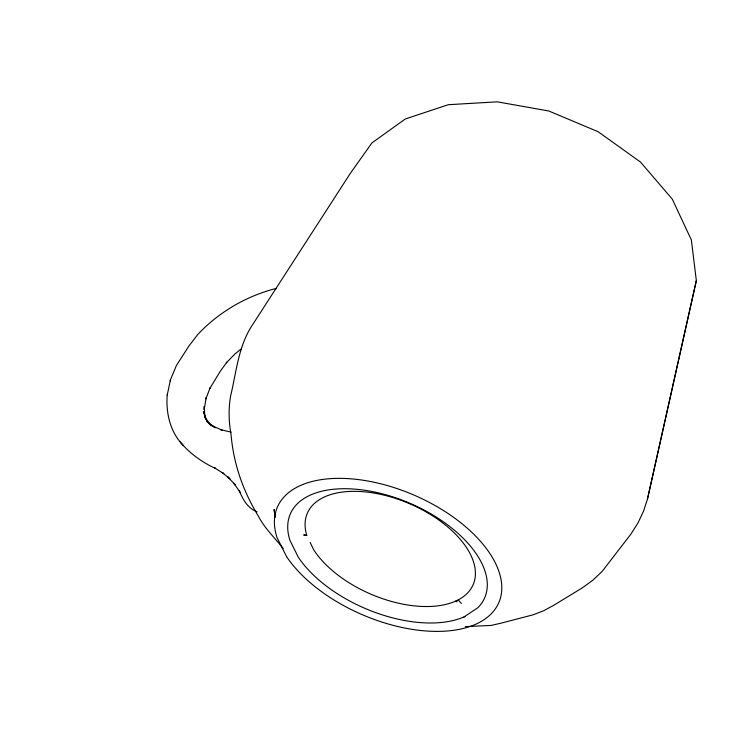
<?xml version="1.0" encoding="UTF-8"?>
<svg xmlns="http://www.w3.org/2000/svg" width="733" height="733" viewBox="0 0 733 733"><rect width="100%" height="100%" fill="white"/><g stroke="black" fill="none" stroke-linecap="round" stroke-linejoin="round"><path stroke-width="1.1" d="M465.263 626.623L491.119 625.432L500.612 623.27L532.763 614.914L543.721 610.745L553.836 605.22L582.24 587.93L592.731 580.307L601.995 571.584L630.884 534.137L637.994 522.913L643.537 511.13L647.505 498.907L696.341 280.574L691.356 239.938L672.271 199.11L640.505 162.066L598.091 131.693L548.806 110.995L497.286 101.832L448.294 104.709L405.248 119.003L371.878 142.962L350.484 173.125L250.97 327.211C238.133 348.12 236.145 373.124 230.51 396.461C228.467 409.014 228.714 421.814 231.014 434.312C233.635 464.475 243.09 491.037 258.758 516.838C264.961 528.768 275.003 537.985 283.167 548.522M276.268 288.417C246.343 295.967 218.526 312.24 197.47 334.834L188.867 346.095L176.424 365.465L170.477 379.712L167.206 395.16C165.878 412.248 169.854 430.839 181.711 443.722M170.203 380.977L170.477 379.712M167.206 395.16L167.5 393.777M647.505 498.907L696.341 280.574M241.12 349.009L235.073 353.856L226.332 362.798L226.799 362.285L220.34 371.155L209.611 388.856L210.059 387.922L205.909 398.88L206.211 397.643L204.168 409.536L204.232 406.403L204.938 417.416M463.989 616.939L477.788 607.813A105.836 57.147 23.3 0 0 398.844 498.926A105.836 57.147 23.3 0 0 289.911 540.276L298.203 557.053A105.836 57.147 23.3 0 0 463.989 616.939L465.299 616.59M306.779 535.365L303.874 535.044L306.779 535.365A90.278 49.203 23.3 0 1 410.37 504.029A90.278 49.203 23.3 0 1 456.577 600.684A90.278 49.203 23.3 0 1 313.697 549.832L310.141 542.393M231.207 432.113L220.734 429.73L222.282 430.28L210.481 424.975L213.825 426.844M257.1 511.863C247.8 508.335 242.678 499.402 239.297 490.551M215.19 427.87L206.523 421.09L209.766 424.187M457.071 601.894L455.935 600.978L458.556 600.226L461.369 603.433M230.18 479.116L222.136 472.464L223.831 473.701L213.972 467.48L215.639 468.469C202.07 462.367 189.755 453.388 180.171 441.981M229.292 478.319L227.642 476.688L235.385 485.054L233.809 483.239L240.387 492.695M181.903 443.923L183.433 445.664M210.655 425.103L205.093 417.462L206.12 419.496M206.633 420.559L203.545 411.708L204.663 415.584M275.232 517.324L274.105 509.462L274.582 513.329M286.676 556.768L277.092 537.738A120.578 65.155 23.3 0 1 412.991 494.656A120.578 65.155 23.3 0 1 477.797 623.279A120.578 65.155 23.3 0 1 286.676 556.768"/></g></svg>
